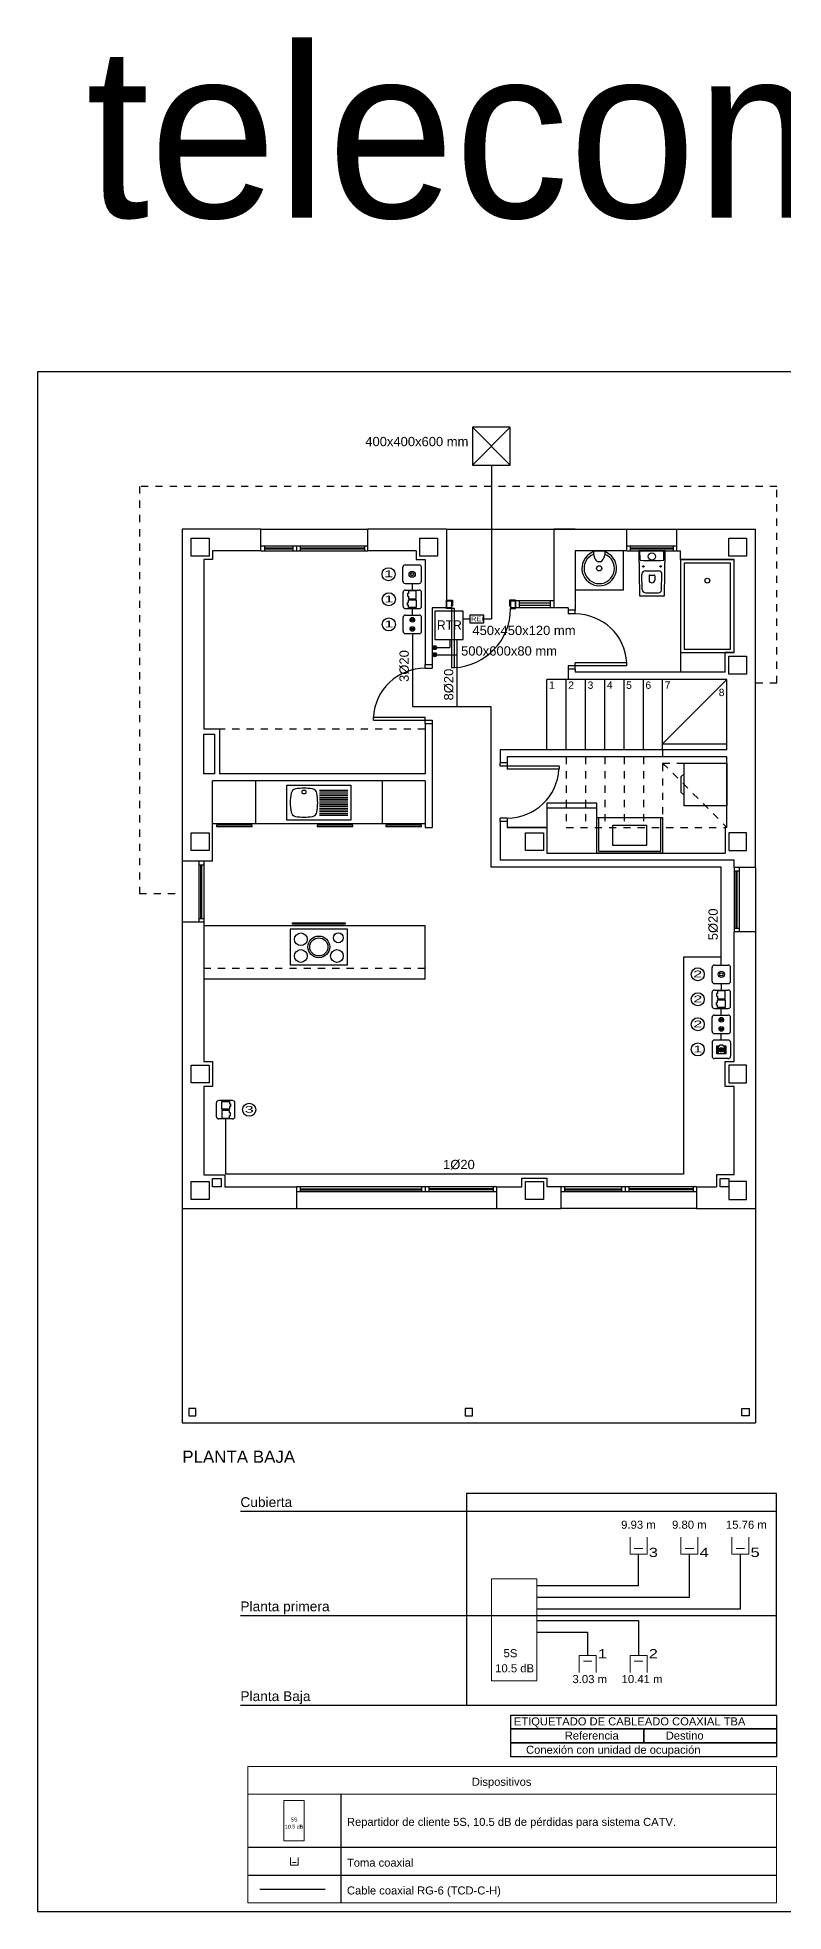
# Model space of a CAD drawing. Header units: millimetres. Extents: x 441156 to 441876, y 4514765 to 4515211.
# Drawn here: x 441432.47 to 441442.92, y 4515026.92 to 4515053.13 of the extents above; entities that cross this region are included whole.
import ezdxf
from ezdxf.enums import TextEntityAlignment as Align

# ---------------------------------------------------------------- set-up
doc = ezdxf.new("R2010")
doc.units = ezdxf.units.MM
doc.linetypes.add('CONTINUA', pattern=[0])
doc.linetypes.add('RAYITAS', pattern=[0.375, 0.25, -0.125])
doc.layers.add('01_cartela', color=6, linetype='Continuous', plot=False)
for name, color, linetype in [('01_mono BAJA', 2, 'Continuous'), ('01_proyección', 4, 'RAYITAS'), ('01_solar térmico', 3, 'Continuous'), ('01_textos', 7, 'Continuous'), ('BORDE-A1', 4, 'Continuous'), ('CALEFAC_NOTAS', 7, 'Continuous'), ('VENTILACIÓN NOTAS', 7, 'Continuous')]:
    doc.layers.add(name, color=color, linetype=linetype)
doc.layers.add('FPL_PLANO_LEYENDA_ESQ_TBA_COAX_ESPANYA', color=7, linetype='Continuous', lineweight=0)
doc.layers.add('FPL_PLANO_TBA_COAX_ESPANYA', color=7, linetype='Continuous', lineweight=0)
doc.styles.add('Century Gothic_6', font='', dxfattribs={"height": 11})
doc.styles.add('CYPETXT_romans', font='arial.ttf', dxfattribs={"height": 0.2})
doc.styles.add('Estilo1', font='swissel.ttf')
doc.styles.add('NIEVES2', font='sanss___.ttf')
doc.styles.get('Century Gothic_6').set_extended_font_data('Century Gothic')

# ---------------------------------------------------------------- blocks, each defined once
blk = doc.blocks.new('A$C48161785')
at = {"layer": '01_mono BAJA', "color": 254, "linetype": 'CONTINUA'}
for p, q in [((1.1, 12.5), (0, 12.5)), ((0, 12.5), (0, 7.855)), ((1.1, 12.2), (1.1, 12.5)), ((1.1, 12.5), (2.6, 12.5)), ((3.7, 12.5), (2.6, 12.5)), ((2.6, 12.2), (2.6, 12.5)), ((3.7, 12.5), (3.7, 11.4)), ((3.7, 12.5), (5.2, 12.5)), ((5.5, 12.5), (5.2, 12.5)), ((5.2, 12.5), (5.2, 11.4)), ((5.2, 12.5), (6.225, 12.5)), ((6.225, 12.2), (6.225, 12.5)), ((6.225, 12.5), (6.925, 12.5)), ((6.925, 12.2), (6.925, 12.5)), ((6.925, 12.5), (8.025, 12.5)), ((8.025, 7.77, 0), (8.025, 12.5)), ((0.3, 12.075), (0.3, 9.705)), ((0.425, 12.075, 0), (0.3, 12.075, 0)), ((1.1, 12.2), (0.425, 12.2)), ((0.425, 12.2, 0), (0.425, 12.075, 0)), ((1.1, 12.27, 0), (2.6, 12.27, 0)), ((1.1, 12.2, 0), (2.6, 12.2, 0)), ((1.15, 12.27), (1.15, 12.2)), ((1.15, 12.242), (1.55, 12.242, 0)), ((1.15, 12.228), (1.55, 12.228, 0)), ((1.55, 12.27, 0), (1.55, 12.2, 0)), ((1.6, 12.27, 0), (1.6, 12.2, 0)), ((1.65, 12.27, 0), (1.65, 12.2, 0)), ((1.65, 12.242, 0), (2.55, 12.242, 0)), ((1.65, 12.228, 0), (2.55, 12.228, 0)), ((2.55, 12.27, 0), (2.55, 12.2, 0)), ((3.275, 12.2), (2.6, 12.2)), ((3.275, 12.2, 0), (3.275, 12.075, 0)), ((3.275, 12.075, 0), (3.4, 12.075, 0)), ((3.4, 12.075), (3.4, 10.606)), ((5.5, 12.2), (5.5, 11.366)), ((6.225, 12.2), (5.5, 12.2)), ((5.741, 12.198), (5.741, 12.183)), ((5.743, 12.2), (5.931, 12.2)), ((5.934, 12.198), (5.933, 12.183)), ((6.175, 11.65), (6.175, 12.2)), ((6.225, 12.27), (6.925, 12.27)), ((6.225, 12.2), (6.925, 12.2)), ((6.275, 12.2), (6.275, 12.27)), ((6.275, 12.242), (6.875, 12.242)), ((6.275, 12.228), (6.875, 12.228)), ((6.409, 12.073), (6.407, 12.2)), ((6.741, 12.073), (6.743, 12.2)), ((6.875, 12.2), (6.875, 12.27)), ((6.925, 12.2), (6.975, 12.2, 0)), ((6.975, 12.075, 0), (6.975, 12.2, 0)), ((6.975, 12.075, 0), (7.725, 12.075, 0)), ((7.725, 10.775, 0), (7.725, 12.075, 0)), ((5.853, 12.043), (5.822, 12.043)), ((6.439, 11.659), (6.435, 11.869)), ((6.485, 11.92), (6.665, 11.92)), ((6.535, 11.85), (6.535, 11.79)), ((6.545, 11.86), (6.605, 11.86)), ((6.615, 11.85), (6.615, 11.79)), ((6.711, 11.659), (6.715, 11.869)), ((6.175, 11.65), (5.5, 11.65)), ((6.489, 11.61), (6.661, 11.61)), ((3.7, 11.4), (3.5, 11.4)), ((3.5, 11.4), (3.5, 10.606)), ((3.71, 11.4), (3.77, 11.4)), ((3.77, 11.43), (3.77, 11.4)), ((3.785, 11.5), (3.785, 11.44)), ((4.58, 11.5), (4.58, 11.44)), ((4.595, 11.43), (4.595, 11.4)), ((4.665, 11.5), (4.665, 11.4)), ((5.2, 11.5), (4.665, 11.5)), ((5.2, 11.4), (4.665, 11.4)), ((4.715, 11.5), (4.715, 11.4)), ((5.15, 11.467), (4.715, 11.467)), ((5.15, 11.433), (4.715, 11.433)), ((5.15, 11.5), (5.15, 11.4)), ((5.4, 11.4), (5.2, 11.4)), ((5.4, 11.4), (5.4, 11.366)), ((5.5, 11.366), (5.4, 11.366)), ((5.4, 11.366), (5.4, 11.316)), ((5.5, 11.316), (5.4, 11.316)), ((5.5, 11.316), (5.5, 11.366)), ((6.975, 10.775, 0), (6.975, 10.5)), ((7.725, 10.775, 0), (7.6, 10.775, 0)), ((7.6, 10.5), (7.6, 10.775, 0)), ((3.4, 10.606), (3.5, 10.606)), ((3.4, 10.556), (3.4, 10.606)), ((3.4, 10.556), (3.5, 10.556)), ((3.5, 10.606), (3.5, 10.556)), ((6.224, 10.591), (5.4, 10.591)), ((5.4, 10.591), (5.4, 10.541)), ((5.4, 10.541), (5.4, 10.4)), ((5.5, 10.541), (5.4, 10.541)), ((5.5, 10.541), (5.5, 10.632)), ((6.224, 10.632), (5.5, 10.632)), ((5.5, 10.541), (5.5, 10.5)), ((7.6, 10.5), (5.5, 10.5)), ((6.224, 10.591), (6.224, 10.632)), ((5.105, 9.415), (5.105, 10.4)), ((5.4, 10.4), (5.105, 10.4)), ((5.375, 9.415), (5.375, 10.4)), ((7.625, 10.4), (5.4, 10.4)), ((5.645, 9.415), (5.645, 10.4)), ((5.915, 9.415), (5.915, 10.4)), ((6.185, 9.415), (6.185, 10.4)), ((6.455, 9.415), (6.455, 10.4)), ((6.725, 9.415), (6.725, 10.4)), ((6.725, 9.5), (7.625, 10.4)), ((7.625, 9.415), (7.625, 10.4)), ((0.52, 9.705), (0.3, 9.705)), ((0.52, 9.705), (0.52, 9.08)), ((2.676, 9.831), (2.676, 9.872)), ((2.676, 9.872), (3.4, 9.872)), ((2.676, 9.831), (3.5, 9.831)), ((3.4, 9.781), (3.4, 9.872)), ((3.4, 9.781), (3.4, 9.08)), ((3.4, 9.781), (3.5, 9.781)), ((3.5, 9.831), (3.5, 9.781)), ((3.5, 9.781), (3.5, 8.33)), ((6.725, 9.5), (7.625, 9.5)), ((7.625, 9.415, 0), (4.45, 9.415, 0)), ((4.45, 9.415, 0), (4.45, 9.235, 0)), ((4.45, 9.415, 0), (4.45, 9.235, 0)), ((4.55, 9.235, 0), (4.45, 9.235, 0)), ((4.45, 9.185, 0), (4.45, 9.235, 0)), ((5.274, 9.185, 0), (4.45, 9.185, 0)), ((7.625, 9.315, 0), (4.55, 9.315, 0)), ((4.55, 9.315, 0), (4.55, 9.235, 0)), ((4.55, 9.315, 0), (4.55, 9.235, 0)), ((4.55, 9.235, 0), (4.55, 9.144, 0)), ((5.274, 9.185, 0), (5.274, 9.144, 0)), ((7.625, 8.33), (7.625, 9.315)), ((3.4, 8.98), (0.425, 8.98)), ((0.425, 7.855), (0.425, 8.98)), ((3.4, 9.08), (0.52, 9.08)), ((1.025, 8.98), (1.025, 8.38)), ((1.462, 8.43, 0), (1.462, 8.92, 0)), ((1.462, 8.92, 0), (2.362, 8.92, 0)), ((2.362, 8.92, 0), (2.362, 8.43, 0)), ((2.8, 8.98), (2.8, 8.38)), ((3.4, 8.98), (3.4, 8.33)), ((5.274, 9.144, 0), (4.55, 9.144, 0)), ((1.921, 8.85, 0), (2.317, 8.85, 0)), ((1.921, 8.825, 0), (2.317, 8.825, 0)), ((1.921, 8.8, 0), (2.317, 8.8, 0)), ((1.921, 8.775, 0), (2.317, 8.775, 0)), ((1.921, 8.75, 0), (2.317, 8.75, 0)), ((1.921, 8.725, 0), (2.317, 8.725, 0)), ((1.921, 8.7, 0), (2.317, 8.7, 0)), ((1.921, 8.675, 0), (2.317, 8.675, 0)), ((2.362, 8.43, 0), (1.462, 8.43, 0)), ((1.921, 8.65, 0), (2.317, 8.65, 0)), ((1.921, 8.625, 0), (2.317, 8.625, 0)), ((1.921, 8.6, 0), (2.317, 8.6, 0)), ((1.921, 8.575, 0), (2.317, 8.575, 0)), ((1.921, 8.55, 0), (2.317, 8.55, 0)), ((1.921, 8.525, 0), (2.317, 8.525, 0)), ((1.921, 8.5, 0), (2.317, 8.5, 0)), ((4.45, 8.41, 0), (4.45, 8.46, 0)), ((4.55, 8.46, 0), (4.45, 8.46, 0)), ((4.45, 8.41, 0), (4.45, 7.87, 0)), ((4.55, 8.41, 0), (4.45, 8.41, 0)), ((4.55, 8.46, 0), (4.55, 8.41, 0)), ((4.55, 8.41, 0), (4.55, 8.33, 0)), ((5.805, 8.6, 0), (5.105, 8.6, 0)), ((5.83, 7.995, 0), (5.83, 8.47, 0)), ((6.7, 7.995, 0), (6.7, 8.47, 0)), ((3.4, 8.38), (0.425, 8.38)), ((3.4, 8.33), (3.5, 8.33)), ((5.105, 8.33), (4.55, 8.33)), ((4.55, 8.33), (5.105, 8.33)), ((5.105, 8.33), (5.105, 7.97, 0)), ((7.625, 8.33), (7.6, 8.33)), ((7.625, 8.33), (7.6, 8.33)), ((7.6, 8.33), (7.6, 7.97)), ((7.725, 7.87, 0), (4.45, 7.87, 0)), ((5.105, 7.97, 0), (7.6, 7.97, 0)), ((5.83, 7.995, 0), (6.7, 7.995, 0)), ((7.725, 7.77, 0), (7.725, 7.87)), ((0.425, 7.855), (0, 7.855)), ((0, 7.855), (0, 7.005)), ((0.23, 7.855), (0.23, 7.005)), ((0.23, 7.805), (0.3, 7.805)), ((0.258, 7.055), (0.258, 7.805)), ((0.272, 7.055), (0.272, 7.805)), ((0.3, 7.855), (0.3, 7.005)), ((8.025, 7.77, 0), (7.725, 7.77, 0)), ((7.725, 7.77, 0), (7.725, 6.87, 0)), ((7.725, 7.72, 0), (7.795, 7.72, 0)), ((7.753, 6.92, 0), (7.753, 7.72, 0)), ((7.767, 6.92, 0), (7.767, 7.72, 0)), ((7.795, 7.77, 0), (7.795, 6.87, 0)), ((8.025, 7.77, 0), (8.025, 6.87, 0)), ((0.3, 7.005), (0, 7.005)), ((0, 7.005), (0, 3)), ((0.23, 7.055), (0.3, 7.055)), ((0.3, 7.005), (0.3, 5.055)), ((3.4, 6.955), (0.3, 6.955)), ((3.4, 6.205), (3.4, 6.955)), ((7.725, 6.92, 0), (7.795, 6.92, 0)), ((8.025, 6.87, 0), (7.725, 6.87, 0)), ((7.725, 5.055), (7.725, 6.87, 0)), ((8.025, 6.87, 0), (8.025, 3, 0)), ((3.4, 6.205), (0.3, 6.205)), ((7.6, 4.705), (7.6, 5.055)), ((7.6, 5.055), (7.725, 5.055)), ((0.3, 4.705), (0.3, 3.47)), ((7.725, 4.705), (7.6, 4.705)), ((7.725, 3.47), (7.725, 4.705)), ((0.3, 3.47), (0.595, 3.47)), ((0.595, 3.47), (0.595, 3.3)), ((7.725, 3.47), (7.48, 3.47)), ((7.48, 3.47), (7.48, 3.3, 0)), ((0.595, 3.3), (1.6, 3.3, 0)), ((1.6, 3.3, 0), (1.6, 3, 0)), ((4.4, 3.3, 0), (1.6, 3.3, 0)), ((4.4, 3.23, 0), (1.6, 3.23, 0)), ((1.65, 3.3, 0), (1.65, 3.23, 0)), ((1.65, 3.272, 0), (3.35, 3.272, 0)), ((1.65, 3.258, 0), (3.35, 3.258, 0)), ((3.35, 3.3, 0), (3.35, 3.23, 0)), ((3.4, 3.3, 0), (3.4, 3.23, 0)), ((3.45, 3.3, 0), (3.45, 3.23, 0)), ((4.35, 3.272, 0), (3.45, 3.272, 0)), ((4.35, 3.258, 0), (3.45, 3.258, 0)), ((4.35, 3.3, 0), (4.35, 3.23, 0)), ((4.4, 3.3, 0), (4.755, 3.3, 0)), ((4.4, 3.3, 0), (4.4, 3, 0)), ((5.3, 3.3, 0), (5.105, 3.3, 0)), ((7.2, 3.3, 0), (5.3, 3.3, 0)), ((5.3, 3.3, 0), (5.3, 3, 0)), ((7.2, 3.23, 0), (5.3, 3.23, 0)), ((5.35, 3.3, 0), (5.35, 3.23, 0)), ((5.35, 3.272, 0), (6.15, 3.272, 0)), ((5.35, 3.258, 0), (6.15, 3.258, 0)), ((6.15, 3.3, 0), (6.15, 3.23, 0)), ((6.2, 3.3, 0), (6.2, 3.23, 0)), ((6.25, 3.3, 0), (6.25, 3.23, 0)), ((7.15, 3.272, 0), (6.25, 3.272, 0)), ((7.15, 3.258, 0), (6.25, 3.258, 0)), ((7.15, 3.3, 0), (7.15, 3.23, 0)), ((7.2, 3.3, 0), (7.48, 3.3, 0)), ((7.2, 3.3, 0), (7.48, 3.3, 0)), ((7.2, 3.3, 0), (7.2, 3, 0)), ((0, 3), (1.6, 3)), ((0, 3), (0, 0)), ((0, 3), (1.6, 3, 0)), ((1.6, 3, 0), (4.4, 3, 0)), ((4.4, 3, 0), (5.3, 3, 0)), ((7.2, 3, 0), (5.3, 3, 0)), ((7.2, 3, 0), (8.025, 3)), ((8.025, 3), (8.025, 0)), ((0, 0, 0), (8.025, 0))]:
    blk.add_line(p, q, dxfattribs=at)
for points in [[(0.375, 12.125), (0.125, 12.125), (0.125, 12.375), (0.375, 12.375), (0.375, 12.125)], [(3.575, 12.125), (3.325, 12.125), (3.325, 12.375), (3.575, 12.375), (3.575, 12.125)], [(7.65, 12.375), (7.9, 12.375), (7.9, 12.125), (7.65, 12.125), (7.65, 12.375)], [(3.785, 11.51), (3.785, 11.5), (3.7, 11.5), (3.7, 11.51)], [(3.77, 11.4), (3.7, 11.4), (3.7, 11.5), (3.77, 11.5)], [(3.77, 11.4), (3.77, 11.39), (3.7, 11.39), (3.7, 11.4)], [(3.785, 11.44), (3.785, 11.43), (3.77, 11.43), (3.77, 11.44)], [(3.77, 11.39), (3.77, 10.565), (3.81, 10.565), (3.81, 11.39)], [(4.58, 11.51), (4.58, 11.5), (4.665, 11.5), (4.665, 11.51)], [(4.58, 11.44), (4.58, 11.43), (4.595, 11.43), (4.595, 11.44)], [(4.595, 11.4), (4.595, 11.39), (4.665, 11.39), (4.665, 11.4)], [(7.65, 10.725), (7.9, 10.725), (7.9, 10.475), (7.65, 10.475), (7.65, 10.725)], [(0.3, 9.635), (0.45, 9.635), (0.45, 9.08), (0.3, 9.08)], [(0.375, 8.005), (0.125, 8.005), (0.125, 8.255), (0.375, 8.255), (0.375, 8.005)], [(0.478, 8.36), (0.478, 8.34), (0.978, 8.34), (0.978, 8.36)], [(2.85, 8.36), (2.85, 8.34), (3.35, 8.34), (3.35, 8.36)], [(5.055, 8.005), (4.805, 8.005), (4.805, 8.255), (5.055, 8.255), (5.055, 8.005)], [(7.65, 8.005), (7.9, 8.005), (7.9, 8.255), (7.65, 8.255), (7.65, 8.005)], [(0.375, 4.755), (0.125, 4.755), (0.125, 5.005), (0.375, 5.005), (0.375, 4.755)], [(7.65, 4.755), (7.9, 4.755), (7.9, 5.005), (7.65, 5.005), (7.65, 4.755)], [(0.425, 3.42), (0.545, 3.42), (0.545, 3.3), (0.425, 3.3)], [(7.53, 3.42), (7.65, 3.42), (7.65, 3.3), (7.53, 3.3)], [(0.375, 3.125), (0.125, 3.125), (0.125, 3.375), (0.375, 3.375), (0.375, 3.125)], [(5.055, 3.125), (4.805, 3.125), (4.805, 3.375), (5.055, 3.375), (5.055, 3.125)], [(7.65, 3.125), (7.9, 3.125), (7.9, 3.375), (7.65, 3.375), (7.65, 3.125)], [(7.835, 0.2), (7.935, 0.2), (7.935, 0.1), (7.835, 0.1)]]:
    blk.add_lwpolyline(points, close=True, dxfattribs=at)
at = {"layer": '01_mono BAJA', "color": 254, "linetype": 'CONTINUA', "flags": 128}
blk.add_lwpolyline([(6.394, 12.2, 0.414214), (6.39, 12.196), (6.39, 12.195), (6.4, 11.574, 0.436396), (6.404, 11.57), (6.746, 11.57, 0.436396), (6.75, 11.574), (6.76, 12.195), (6.76, 12.196, 0.414214), (6.756, 12.2)], format="xyb", close=True, dxfattribs=at)
at = {"layer": '01_mono BAJA', "color": 254, "linetype": 'CONTINUA', "elevation": 0}
for points in [[(7.725, 12.075), (6.975, 12.075), (6.975, 10.775), (7.725, 10.775)], [(7.675, 12.025), (7.025, 12.025), (7.025, 10.825), (7.675, 10.825)], [(7.025, 9.23), (7.625, 9.23), (7.625, 8.63), (7.025, 8.63)], [(5.105, 8.67), (5.105, 7.97), (5.805, 7.97), (5.805, 8.67)], [(5.805, 8.47), (6.725, 8.47), (6.725, 7.97), (5.805, 7.97)], [(1.887, 8.36), (1.887, 8.34), (2.387, 8.34), (2.387, 8.36)], [(6.029, 8.363), (6.501, 8.363), (6.501, 8.077), (6.029, 8.077)], [(1.512, 6.408), (2.312, 6.408), (2.312, 6.908), (1.512, 6.908)], [(2.28, 6.975), (1.545, 6.975), (1.545, 6.995), (2.28, 6.995)], [(0.19, 0.2), (0.09, 0.2), (0.09, 0.1), (0.19, 0.1)], [(4.062, 0.2), (3.962, 0.2), (3.962, 0.1), (4.062, 0.1)]]:
    blk.add_lwpolyline(points, close=True, dxfattribs=at)
at = {"layer": '01_mono BAJA', "color": 254, "linetype": 'CONTINUA'}
for points in [[(4.595, 11.5), (4.595, 11.4)], [(4.665, 11.4), (4.665, 11.5)], [(0.3, 5.055), (0.425, 5.055), (0.425, 4.705), (0.3, 4.705)], [(4.755, 3.3), (4.755, 3.425), (5.105, 3.425), (5.105, 3.3)]]:
    blk.add_lwpolyline(points, dxfattribs=at)
at = {"layer": '01_mono BAJA', "color": 254, "linetype": 'CONTINUA', "elevation": 0}
blk.add_lwpolyline([(7.025, 8.78), (6.985, 8.82), (6.985, 9.04), (7.025, 9.08)], dxfattribs=at)
at = {"layer": '01_mono BAJA', "color": 254, "linetype": 'CONTINUA'}
for centre, radius in [((6.575, 12.12), 0.051), ((5.837, 11.953), 0.036), ((6.455, 11.98), 0.01), ((6.695, 11.98), 0.01), ((7.35, 11.781, 0), 0.035), ((1.704, 8.825, 0), 0.0275), ((1.66, 6.765, 0), 0.089), ((2.185, 6.785, 0), 0.0693), ((1.66, 6.531, 0), 0.089), ((1.912, 6.658, 0), 0.152), ((1.912, 6.658, 0), 0.127), ((2.165, 6.531, 0), 0.089)]:
    blk.add_circle(centre, radius, dxfattribs=at)
for centre, radius, start, end in [((5.837, 11.953), 0.243, 114.8749, 65.1251), ((5.837, 11.953), 0.213, 112.0656, 68.0564), ((5.729, 12.184), 0.0128, 300.5291, 356.214), ((5.743, 12.197), 0.0027, 90, 173.3159), ((6.033, 12.197), 0.279, 179.383, 196.8165), ((5.903, 12.158), 0.143, 196.8165, 225.6956), ((5.772, 12.158), 0.143, 314.3044, 343.1835), ((5.642, 12.197), 0.279, 343.1835, 0.617), ((5.931, 12.197), 0.0027, 6.6841, 90), ((5.946, 12.184), 0.0128, 183.786, 239.4709), ((6.416, 12.073), 0.007, 180.924, 266.9359), ((6.575, 15.044), 2.982, 266.9359, 273.0641), ((6.734, 12.073), 0.007, 273.0641, 359.076), ((5.837, 12.091), 0.0498, 225.6956, 252.5904), ((5.837, 12.091), 0.0498, 287.9532, 314.3044), ((6.485, 11.87), 0.05, 90, 180.924), ((6.545, 11.85), 0.01, 90, 180), ((6.605, 11.85), 0.01, 0, 90), ((6.665, 11.87), 0.05, 359.076, 90), ((6.489, 11.66), 0.05, 180.924, 270), ((6.575, 11.79), 0.04, 180, 0), ((6.661, 11.66), 0.05, 270, 359.076), ((3.768, 11.391), 0.827, 272.8856, 359.9505), ((5.5, 10.591), 0.725, 3.2758, 90), ((3.4, 9.831), 0.725, 90, 176.7242), ((4.55, 9.185, 0), 0.725, 270, 356.7242), ((2.262, 8.675, 0), 0.75, 169.8852, 190.1148), ((1.598, 8.794, 0), 0.075, 99.0787, 169.8852), ((1.704, 8.127, 0), 0.75, 80.9213, 99.0787), ((1.811, 8.794, 0), 0.075, 10.1148, 80.9213), ((1.146, 8.675, 0), 0.75, 349.8852, 10.1148), ((1.598, 8.557, 0), 0.075, 190.1148, 260.9213), ((1.704, 9.223, 0), 0.75, 260.9213, 279.0787), ((1.811, 8.557, 0), 0.075, 279.0787, 349.8852)]:
    blk.add_arc(centre, radius, start, end, dxfattribs=at)
at = {"layer": '01_proyección', "color": 120, "ltscale": 0.25}
for p, q in [((3.4, 9.705), (0.52, 9.705)), ((5.375, 9.315), (5.375, 8.33)), ((5.645, 9.315), (5.645, 8.33)), ((5.915, 9.315), (5.915, 8.33)), ((6.185, 9.315), (6.185, 8.33)), ((6.455, 9.315), (6.455, 8.33)), ((6.725, 9.415), (6.725, 8.33)), ((6.725, 9.23), (7.625, 9.23)), ((6.725, 9.23), (7.625, 8.33)), ((5.375, 8.33), (7.6, 8.33)), ((3.4, 6.355), (0.3, 6.355))]:
    blk.add_line(p, q, dxfattribs=at)
at = {"layer": '01_proyección', "color": 120, "ltscale": 0.25, "elevation": 0}
blk.add_lwpolyline([(8.025, 10.35), (8.325, 10.35), (8.325, 13.1), (-0.6, 13.1), (-0.6, 7.405), (0, 7.405)], dxfattribs=at)
at = {"layer": '01_mono BAJA', "color": 254, "linetype": 'CONTINUA', "style": 'NIEVES2'}
for s, p in [('1', (5.174, 10.268)), ('2', (5.444, 10.268)), ('3', (5.714, 10.268)), ('4', (5.984, 10.268)), ('5', (6.254, 10.268)), ('6', (6.524, 10.268)), ('7', (6.794, 10.268)), ('8', (7.55, 10.166))]:
    blk.add_text(s, height=0.103, dxfattribs=at).set_placement(p, align=Align.CENTER)

msp = doc.modelspace()

# ---------------------------------------------------------------- hatches: boundary and pattern name
at = {"layer": '01_solar térmico'}
h = msp.add_hatch(color=202, dxfattribs=at)
edge = h.paths.add_edge_path()
edge.add_arc((441437.72028998, 4515044.85841324), 0.01612299, 0, 360)
h = msp.add_hatch(color=202, dxfattribs=at)
edge = h.paths.add_edge_path()
edge.add_arc((441437.72028999, 4515044.98739717), 0.01612299, 0, 360)
h = msp.add_hatch(color=202, dxfattribs=at)
edge = h.paths.add_edge_path()
edge.add_arc((441438.03146662, 4515044.59820358), 0.02852111, 180, 540)
h = msp.add_hatch(color=202, dxfattribs=at)
edge = h.paths.add_edge_path()
edge.add_arc((441438.03146662, 4515044.49820358), 0.02852111, -180, 180, ccw=False)
h = msp.add_hatch(color=202, dxfattribs=at)
edge = h.paths.add_edge_path()
edge.add_arc((441442.04528998, 4515039.39260135), 0.01612299, 0, 360)
h = msp.add_hatch(color=202, dxfattribs=at)
edge = h.paths.add_edge_path()
edge.add_arc((441442.04528998, 4515039.26361742), 0.01612299, 0, 360)
for points in [[(441442.0001456, 4515038.919848), (441441.9872472, 4515038.919848), (441441.9872472, 4515039.02303514), (441442.0001456, 4515039.02303514)], [(441442.10333274, 4515038.919848), (441442.09043435, 4515038.919848), (441442.09043435, 4515039.02303514), (441442.10333274, 4515039.02303514)]]:
    msp.add_hatch(color=202, dxfattribs=at).paths.add_polyline_path(points)
h = msp.add_hatch(color=202, dxfattribs=at)
edge = h.paths.add_edge_path()
edge.add_arc((441442.04528997, 4515038.97144157), 0.01934759, 0, 360)

# ---------------------------------------------------------------- linework, layer by layer
at = {"layer": '01_cartela', "color": 3}
msp.add_lwpolyline([(441432.47255193, 4515048.45299148), (441432.47255193, 4515026.91796746), (441463.11053999, 4515026.91796746), (441463.11053999, 4515048.45299148)], close=True, dxfattribs=at)
at = {"layer": '01_solar térmico', "color": 202}
for p, q in [((441438.56261467, 4515047.67944385, -0.00000442), (441439.09177951, 4515047.150279, -0.00000442)), ((441439.09177951, 4515047.67944385, -0.00000442), (441438.56261467, 4515047.150279, -0.00000442)), ((441437.58794463, 4515045.52685852, 0.49999558), (441437.58794463, 4515045.72185852, 0.49999558)), ((441437.62044463, 4515045.75435852, 0.49999558), (441437.81544463, 4515045.75435852, 0.49999558)), ((441437.84794463, 4515045.52685852, 0.49999558), (441437.84794463, 4515045.72185852, 0.49999558)), ((441437.59130606, 4515045.17638588, -0.00000442), (441437.59130606, 4515045.36986178, -0.00000442)), ((441437.62044463, 4515045.49435852, 0.49999558), (441437.81544463, 4515045.49435852, 0.49999558)), ((441437.62355205, 4515045.40210776, -0.00000442), (441437.81702794, 4515045.40210776, -0.00000442)), ((441437.71794463, 4515045.49435852, 0.49999558), (441437.71794462, 4515045.40210776, -0.00000442)), ((441437.84927392, 4515045.17638588, -0.00000442), (441437.84927392, 4515045.36986177, -0.00000442)), ((441437.62355204, 4515045.1441399, -0.00000442), (441437.81702794, 4515045.1441399, -0.00000442)), ((441437.59130605, 4515044.82616726, -0.00000442), (441437.59130606, 4515045.01964316, -0.00000442)), ((441437.62355204, 4515045.05188914, -0.00000442), (441437.81702794, 4515045.05188914, -0.00000442)), ((441437.84927391, 4515044.82616726, -0.00000442), (441437.84927392, 4515045.01964315, -0.00000442)), ((441437.62355203, 4515044.79392128, -0.00000442), (441437.81702793, 4515044.79392127, -0.00000442)), ((441437.72028998, 4515044.79392128, -0.00000442), (441437.72028998, 4515043.77518919, -0.00000442)), ((441438.24327967, 4515044.70985309, -0.00000442), (441438.24327967, 4515044.59820358, -0.00000442)), ((441438.34327967, 4515044.70985309, -0.00000442), (441438.34327967, 4515043.77518919, -0.00000442)), ((441437.72028998, 4515043.77518919, -0.00000442), (441438.82027393, 4515043.77518919, -0.00000442)), ((441441.91528999, 4515039.93002894, 0.48897259), (441441.91528999, 4515040.12502894, 0.48897259)), ((441441.94778999, 4515040.15752894, 0.48897259), (441442.14278999, 4515040.15752894, 0.48897259)), ((441442.17528999, 4515039.93002894, 0.48897259), (441442.17528999, 4515040.12502894, 0.48897259)), ((441441.94778999, 4515039.89752894, 0.48897259), (441442.14278999, 4515039.89752894, 0.48897259)), ((441442.04528999, 4515039.89752894, 0.48897259), (441442.04528999, 4515039.80527818, -0.0110274)), ((441441.91630605, 4515039.58159006, -0.00000442), (441441.91630606, 4515039.77506596, -0.00000442)), ((441441.94855204, 4515039.80731194, -0.00000442), (441442.14202794, 4515039.80731193, -0.00000442)), ((441442.17427391, 4515039.58159005, -0.00000442), (441442.17427392, 4515039.77506595, -0.00000442)), ((441441.91630605, 4515039.23137144, -0.00000442), (441441.91630605, 4515039.42484733, -0.00000442)), ((441441.94855203, 4515039.54934408, -0.00000442), (441442.14202793, 4515039.54934407, -0.00000442)), ((441441.94855203, 4515039.45709332, -0.00000442), (441442.14202793, 4515039.45709331, -0.00000442)), ((441442.17427391, 4515039.23137143, -0.00000442), (441442.17427391, 4515039.42484733, -0.00000442)), ((441441.91630604, 4515039.07462871, -0.00000442), (441441.91630604, 4515038.88115282, -0.00000442)), ((441441.94855203, 4515039.19912546, -0.00000442), (441442.14202792, 4515039.19912545, -0.00000442)), ((441442.14202792, 4515039.10687469, -0.00000442), (441441.94855203, 4515039.10687469, -0.00000442)), ((441442.1742739, 4515039.07462871, -0.00000442), (441442.1742739, 4515038.88115282, -0.00000442)), ((441442.14202792, 4515038.84890683, -0.00000442), (441441.94855203, 4515038.84890683, -0.00000442)), ((441434.97826885, 4515038.0361863, -0.00000442), (441434.97826885, 4515038.2296622, -0.00000442)), ((441435.20399072, 4515038.26190819, -0.00000442), (441435.01051483, 4515038.26190818, -0.00000442)), ((441435.23623671, 4515038.03618631, -0.00000442), (441435.23623671, 4515038.2296622, -0.00000442)), ((441435.20399073, 4515038.00394033, -0.00000442), (441435.01051483, 4515038.00394032, -0.00000442))]:
    msp.add_line(p, q, dxfattribs=at)
for points in [[(441438.56261467, 4515047.67944385), (441438.56261467, 4515047.150279), (441439.09177951, 4515047.150279), (441439.09177951, 4515047.67944385), (441438.56261467, 4515047.67944385)], [(441438.03379166, 4515045.10672672), (441438.03379166, 4515044.70985309), (441438.4306653, 4515044.70985309), (441438.4306653, 4515045.10672672), (441438.03379166, 4515045.10672672)], [(441438.52459731, 4515045.05019422), (441438.52459731, 4515044.94551997), (441438.72303412, 4515044.94551997), (441438.72303412, 4515045.05019422), (441438.52459731, 4515045.05019422)], [(441442.10978194, 4515038.9133988), (441441.98079801, 4515038.9133988), (441441.98079801, 4515039.02948434), (441442.02594238, 4515039.02948434), (441442.02594238, 4515039.04238273), (441442.06463756, 4515039.04238273), (441442.06463756, 4515039.02948434), (441442.10978194, 4515039.02948434), (441442.10978194, 4515038.9133988)], [(441442.0001456, 4515038.919848), (441441.9872472, 4515038.919848), (441441.9872472, 4515039.02303514), (441442.0001456, 4515039.02303514)], [(441442.10333274, 4515038.919848), (441442.09043435, 4515038.919848), (441442.09043435, 4515039.02303514), (441442.10333274, 4515039.02303514)]]:
    msp.add_lwpolyline(points, close=True, dxfattribs=at)
at = {"layer": '01_solar térmico', "color": 202, "elevation": -0.00000442}
for points in [[(441438.82719709, 4515047.150279), (441438.82719709, 4515044.99785709)], [(441437.72028999, 4515045.05188914), (441437.72028999, 4515045.1441399)], [(441438.4306653, 4515044.99785709), (441438.52459731, 4515044.99785709)], [(441438.72303412, 4515044.99785709), (441438.82719709, 4515044.99785709)], [(441438.03146662, 4515044.59820358), (441438.24327967, 4515044.59820358)], [(441438.03146662, 4515044.49820358), (441438.34327967, 4515044.49820358)], [(441438.82027393, 4515043.77518919), (441438.82027393, 4515041.52899148), (441442.04528999, 4515041.52899148)], [(441442.04528999, 4515040.15753056), (441442.04528999, 4515041.52899148)], [(441442.04528999, 4515040.26735315), (441441.51471872, 4515040.26735315), (441441.51471872, 4515037.23199148), (441435.10725278, 4515037.23199148), (441435.10725278, 4515038.00394032)], [(441442.04528998, 4515039.45709332), (441442.04528998, 4515039.54934408)], [(441442.04528997, 4515039.10687469), (441442.04528998, 4515039.19912545)]]:
    msp.add_lwpolyline(points, dxfattribs=at)
for points in [[(441437.66698686, 4515045.28164295), (441437.77514376, 4515045.28164294), (441437.77514376, 4515045.38979984), (441437.66698687, 4515045.38979984), (441437.66698686, 4515045.35374754), (441437.65346725, 4515045.35374754), (441437.65346725, 4515045.31769524), (441437.66698686, 4515045.31769524)], [(441437.66698686, 4515045.26460471), (441437.77514376, 4515045.26460471), (441437.77514376, 4515045.15644782), (441437.66698686, 4515045.15644782), (441437.66698686, 4515045.19250012), (441437.65346725, 4515045.19250012), (441437.65346725, 4515045.22855242), (441437.66698686, 4515045.22855242)], [(441441.99198686, 4515039.66980889), (441442.10014375, 4515039.66980889), (441442.10014375, 4515039.56165199), (441441.99198685, 4515039.561652), (441441.99198686, 4515039.59770429), (441441.97846724, 4515039.59770429), (441441.97846724, 4515039.63375659), (441441.99198686, 4515039.63375659)], [(441441.99198686, 4515039.68684712), (441442.10014375, 4515039.68684712), (441442.10014375, 4515039.79500402), (441441.99198686, 4515039.79500402), (441441.99198686, 4515039.75895172), (441441.97846725, 4515039.75895172), (441441.97846725, 4515039.72289942), (441441.99198686, 4515039.72289942)], [(441435.16055591, 4515038.14144337), (441435.05239901, 4515038.14144337), (441435.05239901, 4515038.24960027), (441435.1605559, 4515038.24960027), (441435.16055591, 4515038.21354797), (441435.17407552, 4515038.21354797), (441435.17407552, 4515038.17749567), (441435.16055591, 4515038.17749567)], [(441435.16055591, 4515038.12440514), (441435.05239901, 4515038.12440514), (441435.05239901, 4515038.01624824), (441435.16055591, 4515038.01624824), (441435.16055591, 4515038.05230054), (441435.17407552, 4515038.05230054), (441435.17407552, 4515038.08835284), (441435.16055591, 4515038.08835284)]]:
    msp.add_lwpolyline(points, close=True, dxfattribs=at)
at = {"layer": '01_solar térmico', "color": 202}
msp.add_lwpolyline([(441435.5869271, 4515027.23253741), (441436.49948085, 4515027.23253741)], dxfattribs=at)
for centre, radius in [((441437.71794463, 4515045.62435852, 0.49999558), 0.04333333), ((441437.71794463, 4515045.62435852, 0.49999558), 0.02166667), ((441437.72028999, 4515044.98739717, -0.00000442), 0.03224598), ((441437.72028998, 4515044.85841324, -0.00000442), 0.03224598), ((441437.72028999, 4515044.98739717, -0.00000442), 0.01612299), ((441437.72028998, 4515044.85841324, -0.00000442), 0.01612299), ((441438.03146662, 4515044.59820358, -0.00000442), 0.02852111), ((441438.03146662, 4515044.49820358, -0.00000442), 0.02852111), ((441442.04528999, 4515040.02752894, 0.48897259), 0.04333333), ((441442.04528999, 4515040.02752894, 0.48897259), 0.02166667), ((441442.04528998, 4515039.39260135, -0.00000442), 0.03224598), ((441442.04528998, 4515039.39260135, -0.00000442), 0.01612299), ((441442.04528998, 4515039.26361742, -0.00000442), 0.03224598), ((441442.04528998, 4515039.26361742, -0.00000442), 0.01612299), ((441442.04528997, 4515038.97144157, -0.00000442), 0.03224598), ((441442.04528997, 4515038.97144157, -0.00000442), 0.01934759)]:
    msp.add_circle(centre, radius, dxfattribs=at)
for centre, radius, start, end in [((441437.62044463, 4515045.72185852, 0.49999558), 0.0325, 90, 180), ((441437.81544463, 4515045.72185852, 0.49999558), 0.0325, 0, 90), ((441437.62044463, 4515045.52685852, 0.49999558), 0.0325, 180, 270), ((441437.62355204, 4515045.36986178, -0.00000442), 0.03224598, 89.999998933, 179.999998933), ((441437.81544463, 4515045.52685852, 0.49999558), 0.0325, 270, 0), ((441437.81702794, 4515045.36986177, -0.00000442), 0.03224598, 359.999998933, 89.999998933), ((441437.62355204, 4515045.17638588, -0.00000442), 0.03224598, 179.999998933, 269.999998933), ((441437.81702794, 4515045.17638588, -0.00000442), 0.03224598, 269.999998933, 359.999998933), ((441437.62355204, 4515045.01964316, -0.00000442), 0.03224598, 89.999998933, 179.999998933), ((441437.81702793, 4515045.01964315, -0.00000442), 0.03224598, 359.999998933, 89.999998933), ((441437.62355203, 4515044.82616726, -0.00000442), 0.03224598, 179.999998933, 269.999998933), ((441437.81702793, 4515044.82616726, -0.00000442), 0.03224598, 269.999998933, 359.999998933), ((441441.94778999, 4515040.12502894, 0.48897259), 0.0325, 90, 180), ((441442.14278999, 4515040.12502894, 0.48897259), 0.0325, 0, 90), ((441441.94778999, 4515039.93002894, 0.48897259), 0.0325, 180, 270), ((441442.14278999, 4515039.93002894, 0.48897259), 0.0325, 270, 0), ((441441.94855204, 4515039.77506596, -0.00000442), 0.03224598, 89.999998933, 179.999998933), ((441442.14202793, 4515039.77506595, -0.00000442), 0.03224598, 359.999998933, 89.999998933), ((441441.94855203, 4515039.58159006, -0.00000442), 0.03224598, 179.999998933, 269.999998933), ((441441.94855203, 4515039.42484733, -0.00000442), 0.03224598, 89.999998933, 179.999998933), ((441442.14202793, 4515039.58159006, -0.00000442), 0.03224598, 269.999998933, 359.999998933), ((441442.14202793, 4515039.42484733, -0.00000442), 0.03224598, 359.999998933, 89.999998933), ((441441.94855203, 4515039.07462871, -0.00000442), 0.03224598, 90, 180), ((441441.94855203, 4515039.23137144, -0.00000442), 0.03224598, 179.999998933, 269.999998933), ((441442.14202792, 4515039.23137143, -0.00000442), 0.03224598, 269.999998933, 359.999998933), ((441442.14202792, 4515039.07462871, -0.00000442), 0.03224598, 0, 90), ((441441.94855203, 4515038.88115282, -0.00000442), 0.03224598, 180, 270), ((441442.14202792, 4515038.88115282, -0.00000442), 0.03224598, 270, 0), ((441435.01051483, 4515038.2296622, -0.00000442), 0.03224598, 90.000001067, 180.000001067), ((441435.01051483, 4515038.0361863, -0.00000442), 0.03224598, 180.000001067, 270.000001067), ((441435.20399073, 4515038.2296622, -0.00000442), 0.03224598, 0.000001067, 90.000001067), ((441435.20399073, 4515038.03618631, -0.00000442), 0.03224598, 270.000001067, 0.000001067)]:
    msp.add_arc(centre, radius, start, end, dxfattribs=at)
at = {"layer": 'BORDE-A1', "ltscale": 0.01}
for points in [[(441439.46192246, 4515031.47670624), (441440.88692246, 4515031.47670624), (441440.88692246, 4515031.91674849)], [(441439.46192246, 4515031.31384909), (441441.59942246, 4515031.31384909), (441441.59942246, 4515031.91674849)], [(441439.46192246, 4515031.15099195), (441442.31192246, 4515031.15099195), (441442.31192246, 4515031.91674849)], [(441439.46192246, 4515030.98813481), (441440.88692246, 4515030.98813481), (441440.88692246, 4515030.49956338)], [(441439.46192246, 4515030.82527767), (441440.17442246, 4515030.82527767), (441440.17442246, 4515030.49956338)]]:
    msp.add_lwpolyline(points, dxfattribs=at)
at = {"layer": 'CALEFAC_NOTAS', "color": 7}
for p, q in [((441435.31358913, 4515032.51657862), (441442.81858913, 4515032.51657862)), ((441435.31358913, 4515031.05837755), (441442.81858913, 4515031.05837755)), ((441435.31358913, 4515029.80221725), (441442.81858913, 4515029.80221725))]:
    msp.add_line(p, q, dxfattribs=at)
msp.add_lwpolyline([(441438.48025579, 4515029.80221725), (441442.81858913, 4515029.80221725), (441442.81858913, 4515032.76652313), (441438.48025579, 4515032.76652313), (441438.48025579, 4515029.80221725)], close=True, dxfattribs=at)
at = {"layer": 'FPL_PLANO_LEYENDA_ESQ_TBA_COAX_ESPANYA', "lineweight": 9}
for p, q in [((441439.09865404, 4515029.66666226), (441442.81858913, 4515029.66666226)), ((441439.09865404, 4515029.66666226), (441439.09865404, 4515029.08241226)), ((441442.81858913, 4515029.66666226), (441442.81858913, 4515029.08241226)), ((441435.41808913, 4515028.94685726), (441442.81858913, 4515028.94685726)), ((441435.41808913, 4515028.94685726), (441435.41808913, 4515027.03735726)), ((441439.09865404, 4515029.08241226), (441442.81858913, 4515029.08241226)), ((441442.81858913, 4515028.94685726), (441442.81858913, 4515027.03735726)), ((441435.41808913, 4515028.55735726), (441442.81858913, 4515028.55735726)), ((441435.41808913, 4515027.03735726), (441442.81858913, 4515027.03735726))]:
    msp.add_line(p, q, dxfattribs=at)
at = {"layer": 'FPL_PLANO_LEYENDA_ESQ_TBA_COAX_ESPANYA'}
for p, q in [((441436.01658913, 4515027.56774024), (441436.01658913, 4515027.67385726)), ((441436.01658913, 4515027.56774024), (441436.12270615, 4515027.56774024)), ((441436.04311838, 4515027.60311258), (441436.09617689, 4515027.60311258)), ((441436.12270615, 4515027.56774024), (441436.12270615, 4515027.67385726))]:
    msp.add_line(p, q, dxfattribs=at)
at = {"layer": 'FPL_PLANO_LEYENDA_ESQ_TBA_COAX_ESPANYA', "color": 9, "true_color": 0xc0c0c0}
msp.add_lwpolyline([(441442.81858913, 4515028.94685726), (441435.41808913, 4515028.94685726)], dxfattribs=at)
at = {"layer": 'FPL_PLANO_LEYENDA_ESQ_TBA_COAX_ESPANYA', "color": 254, "true_color": 0xdad7d3}
for points in [[(441435.41808913, 4515028.94685726), (441442.81858913, 4515028.94685726), (441442.81858913, 4515028.55735726), (441435.41808913, 4515028.55735726)], [(441435.41808913, 4515027.42685726), (441442.81858913, 4515027.42685726), (441442.81858913, 4515027.42685726), (441435.41808913, 4515027.42685726)]]:
    msp.add_lwpolyline(points, close=True, dxfattribs=at)
at = {"layer": 'FPL_PLANO_LEYENDA_ESQ_TBA_COAX_ESPANYA'}
msp.add_lwpolyline([(441436.20456785, 4515028.47185726), (441435.92158913, 4515028.47185726), (441435.92158913, 4515027.90589982), (441436.20456785, 4515027.90589982), (441436.20456785, 4515028.47185726)], close=True, dxfattribs=at)
at = {"layer": 'FPL_PLANO_TBA_COAX_ESPANYA'}
for p, q in [((441440.76817246, 4515031.91674849), (441440.76817246, 4515032.15424849)), ((441440.82754746, 4515031.99591516), (441440.94629746, 4515031.99591516)), ((441441.00567246, 4515031.91674849), (441441.00567246, 4515032.15424849)), ((441441.48067246, 4515031.91674849), (441441.48067246, 4515032.15424849)), ((441441.54004746, 4515031.99591516), (441441.65879746, 4515031.99591516)), ((441441.71817246, 4515031.91674849), (441441.71817246, 4515032.15424849)), ((441442.19317246, 4515031.91674849), (441442.19317246, 4515032.15424849)), ((441442.25254746, 4515031.99591516), (441442.37129746, 4515031.99591516)), ((441442.43067246, 4515031.91674849), (441442.43067246, 4515032.15424849)), ((441440.76817246, 4515031.91674849), (441441.00567246, 4515031.91674849)), ((441441.48067246, 4515031.91674849), (441441.71817246, 4515031.91674849)), ((441442.19317246, 4515031.91674849), (441442.43067246, 4515031.91674849)), ((441440.05567246, 4515030.49956338), (441440.29317246, 4515030.49956338)), ((441440.05567246, 4515030.49956338), (441440.05567246, 4515030.26206338)), ((441440.11504746, 4515030.42039671), (441440.23379746, 4515030.42039671)), ((441440.29317246, 4515030.49956338), (441440.29317246, 4515030.26206338)), ((441440.76817246, 4515030.49956338), (441441.00567246, 4515030.49956338)), ((441440.76817246, 4515030.49956338), (441440.76817246, 4515030.26206338)), ((441440.82754746, 4515030.42039671), (441440.94629746, 4515030.42039671)), ((441441.00567246, 4515030.49956338), (441441.00567246, 4515030.26206338))]:
    msp.add_line(p, q, dxfattribs=at)
msp.add_lwpolyline([(441439.46192246, 4515031.56929012), (441438.82858913, 4515031.56929012), (441438.82858913, 4515030.14625146), (441439.46192246, 4515030.14625146), (441439.46192246, 4515031.56929012)], close=True, dxfattribs=at)
at = {"layer": 'VENTILACIÓN NOTAS', "color": 5}
for p, q in [((441439.09865404, 4515029.47191226), (441442.81858913, 4515029.47191226)), ((441440.96094231, 4515029.47191226), (441440.96094231, 4515029.27716226)), ((441439.09865404, 4515029.27716226), (441442.81858913, 4515029.27716226)), ((441436.71958913, 4515028.55735726), (441436.71958913, 4515027.42685726)), ((441435.41808913, 4515027.81635726), (441442.81858913, 4515027.81635726)), ((441435.41808913, 4515027.42685726), (441442.81858913, 4515027.42685726)), ((441436.71958913, 4515027.42685726), (441436.71958913, 4515027.03735726))]:
    msp.add_line(p, q, dxfattribs=at)
for points in [[(441439.09865404, 4515029.66666226), (441442.81858913, 4515029.66666226), (441442.81858913, 4515029.47191226), (441439.09865404, 4515029.47191226)], [(441439.09865404, 4515029.47191226), (441440.95862158, 4515029.47191226), (441440.95862158, 4515029.27716226), (441439.09865404, 4515029.27716226)], [(441440.95862158, 4515029.47191226), (441442.81858913, 4515029.47191226), (441442.81858913, 4515029.27716226), (441440.95862158, 4515029.27716226)], [(441439.09865404, 4515029.27716226), (441442.81858913, 4515029.27716226), (441442.81858913, 4515029.08241226), (441439.09865404, 4515029.08241226)]]:
    msp.add_lwpolyline(points, close=True, dxfattribs=at)
for centre in [(441437.38794463, 4515045.62435852, 0.49999558), (441437.39130606, 4515045.27312383, -0.00000442), (441437.39130605, 4515044.92290521, -0.00000442), (441441.71528999, 4515040.02752894, 0.48897259), (441441.71630605, 4515039.67832801, -0.00000442), (441441.71630605, 4515039.32810939, -0.00000442), (441441.71630604, 4515038.97789076, -0.00000442), (441435.43623671, 4515038.13292426, -0.00000442)]:
    msp.add_circle(centre, 0.09128687, dxfattribs=at)

# ---------------------------------------------------------------- block references
at = {"layer": '01_mono BAJA'}
msp.add_blockref('A$C48161785', (441434.49933638, 4515033.7529532, -0.00000442), dxfattribs=at)

# ---------------------------------------------------------------- texts
at = {"layer": '01_cartela', "color": 3, "insert": (441433.15181495, 4515053.00461185), "char_height": 2.3928733831, "width": 70.1854420962, "attachment_point": 1, "style": 'Century Gothic_6'}
msp.add_mtext('telecomunicaciones', dxfattribs=at)
at = {"layer": '01_solar térmico', "color": 202, "style": 'NIEVES2'}
for s, height, width, p, p2 in [('RTR', 0.132333286, 0.9359, (441438.06427112, 4515044.84649448, -0.00000442), (441438.41339755, 4515044.84649448, -0.00000442)), ('REI', 0.066166643, 1.153734, (441438.53983703, 4515044.96624823, -0.00000442), (441438.71440025, 4515044.96624823, -0.00000442))]:
    msp.add_text(s, height=height, dxfattribs=dict(at, width=width)).set_placement(p, p2, align=Align.FIT)
at = {"layer": '01_textos', "style": 'NIEVES2'}
for s, rotation, p in [('400x400x600 mm', 0.000000107, (441437.06148144, 4515047.41486142, -0.00000442)), (' 450x450x120 mm', 0.000000107, (441438.51047967, 4515044.77332563, -0.00000442)), (' 500x600x80 mm', 0.000000107, (441438.35235539, 4515044.48602048, -0.00000442)), ('3%%C20', 89.999999893, (441437.67028998, 4515044.11782092, -0.00000442)), ('8%%C20', 89.999999893, (441438.29327967, 4515043.85804614, -0.00000442)), ('5%%C20', 89.999999893, (441441.99528999, 4515040.50438574, -0.00000442)), ('1%%C20', 359.999999893, (441438.15028151, 4515037.30216535, -0.00000442))]:
    msp.add_text(s, height=0.13, rotation=rotation, dxfattribs=at).set_placement(p)
at = {"layer": '01_textos', "color": 5, "style": 'Estilo1'}
msp.add_text('PLANTA BAJA', height=0.1697265748, dxfattribs=at).set_placement((441434.49928886, 4515033.19451618, -0.00000442))
for s, height, p in [('ETIQUETADO DE CABLEADO COAXIAL TBA', 0.1119292596, (441439.14140404, 4515029.48795992)), ('Referencia', 0.11192926, (441439.85350338, 4515029.2897094)), ('Destino', 0.11192926, (441441.26737158, 4515029.2897094)), ('Conexión con unidad de ocupación', 0.1119292596, (441439.31240404, 4515029.09147051)), ('Dispositivos', 0.1119292596, (441438.55308913, 4515028.64285726)), ('Repartidor de cliente 5S, 10.5 dB de pérdidas para sistema CATV.', 0.1119292596, (441436.80508913, 4515028.08235726)), ('Toma coaxial', 0.1119292596, (441436.80508913, 4515027.51235726)), ('Cable coaxial RG-6 (TCD-C-H)', 0.1119292596, (441436.80508913, 4515027.12285726))]:
    msp.add_text(s, height=height, dxfattribs=at).set_placement(p, align=Align.BOTTOM_LEFT)
at = {"layer": 'FPL_PLANO_LEYENDA_ESQ_TBA_COAX_ESPANYA', "style": 'CYPETXT_romans'}
for s, p in [('10.5 dB', (441435.93645296, 4515028.06136081)), (' 5S ', (441436.00073381, 4515028.16065159))]:
    msp.add_text(s, height=0.053333333, dxfattribs=at).set_placement(p, align=Align.BOTTOM_LEFT)
at = {"layer": 'VENTILACIÓN NOTAS', "color": 5, "style": 'NIEVES2', "width": 1.751796}
for s, p, p2 in [('1', (441437.32510275, 4515045.58277083, 0.49999558), (441437.45078439, 4515045.58277083, 0.49999558)), ('1', (441437.32846418, 4515045.23153614, -0.00000442), (441437.45414583, 4515045.23153614, -0.00000442)), ('1', (441437.32846418, 4515044.88131752, -0.00000442), (441437.45414582, 4515044.88131752, -0.00000442)), ('2', (441441.65244811, 4515039.98594125, 0.48897259), (441441.77812976, 4515039.98594125, 0.48897259)), ('2', (441441.65346418, 4515039.63674032, -0.00000442), (441441.77914582, 4515039.63674032, -0.00000442)), ('2', (441441.65346417, 4515039.28652169, -0.00000442), (441441.77914582, 4515039.2865217, -0.00000442)), ('1', (441441.65346416, 4515038.93630307, -0.00000442), (441441.77914581, 4515038.93630307, -0.00000442)), ('3', (441435.37339483, 4515038.09133657, -0.00000442), (441435.49907648, 4515038.09133657, -0.00000442))]:
    msp.add_text(s, height=0.0940678, rotation=0.000000849, dxfattribs=at).set_placement(p, p2, align=Align.FIT)
at = {"layer": 'VENTILACIÓN NOTAS', "color": 5, "style": 'NIEVES2'}
for s, height, p in [('Cubierta', 0.13739996, (441435.31358913, 4515032.5757311)), ('Planta primera', 0.1373999596, (441435.31358913, 4515031.11753003)), ('Planta Baja', 0.1373999596, (441435.31358913, 4515029.86136973))]:
    msp.add_text(s, height=height, dxfattribs=at).set_placement(p)
for s, p in [('9.93 m', (441440.64289042, 4515032.23816516)), ('9.80 m', (441441.35539042, 4515032.23816516)), ('15.76 m', (441442.10971277, 4515032.23816516)), (' 5S ', (441438.95301303, 4515030.4406532)), ('10.5 dB', (441438.87891303, 4515030.22954209)), ('3.03 m', (441439.96176946, 4515030.07853333)), ('10.41 m', (441440.64980243, 4515030.07853333))]:
    msp.add_text(s, height=0.113354967, dxfattribs=at).set_placement(p, align=Align.BOTTOM_LEFT)
at = {"layer": 'VENTILACIÓN NOTAS', "color": 5, "style": 'NIEVES2', "width": 1.311254}
for s, p, p2 in [('3', (441441.02942246, 4515031.87716516), (441441.15767246, 4515031.87716516)), ('4', (441441.74192246, 4515031.87716516), (441441.87017246, 4515031.87716516)), ('5', (441442.45442246, 4515031.87716516), (441442.58267246, 4515031.87716516)), ('1', (441440.31692246, 4515030.45998005), (441440.44517246, 4515030.45998005)), ('2', (441441.02942246, 4515030.45998005), (441441.15767246, 4515030.45998005))]:
    msp.add_text(s, height=0.12823996, dxfattribs=at).set_placement(p, p2, align=Align.FIT)

doc.saveas('drawing.dxf')
